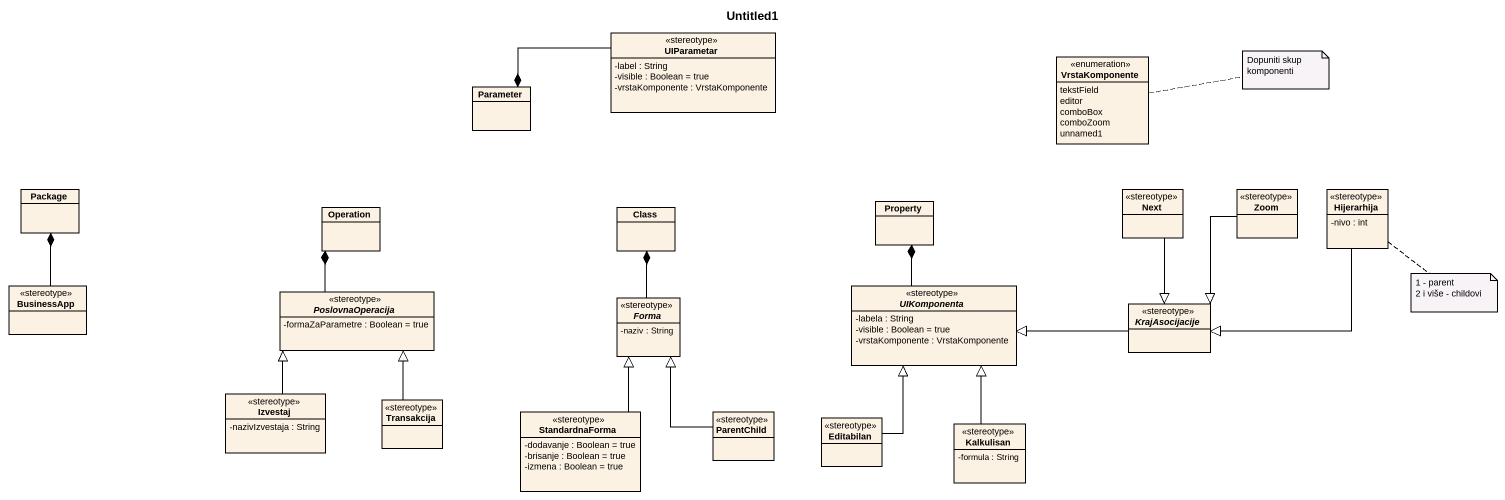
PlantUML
@startuml
title Untitled1
hide circle
hide empty members
skinparam classAttributeIconSize 0
class UIParametar <<stereotype>> {
  -label : String
  -visible : Boolean = true
  -vrstaKomponente : VrstaKomponente
}
class Parameter
enum VrstaKomponente {
  tekstField
  editor
  comboBox
  comboZoom
  unnamed1
}
class "Package" as Package_
class Operation
class "Class" as Class_
class Property
class Next <<stereotype>>
class Zoom <<stereotype>>
class Hijerarhija <<stereotype>> {
  -nivo : int
}
class BusinessApp <<stereotype>>
abstract class UIKomponenta <<stereotype>> {
  -labela : String
  -visible : Boolean = true
  -vrstaKomponente : VrstaKomponente
}
abstract class PoslovnaOperacija <<stereotype>> {
  -formaZaParametre : Boolean = true
}
abstract class Forma <<stereotype>> {
  -naziv : String
}
abstract class KrajAsocijacije <<stereotype>>
class Izvestaj <<stereotype>> {
  -nazivIzvestaja : String
}
class Transakcija <<stereotype>>
class StandardnaForma <<stereotype>> {
  -dodavanje : Boolean = true
  -brisanje : Boolean = true
  -izmena : Boolean = true
}
class ParentChild <<stereotype>>
class Editabilan <<stereotype>>
class Kalkulisan <<stereotype>> {
  -formula : String
}
UIParametar -left-* Parameter
Next --|> KrajAsocijacije
Zoom --|> KrajAsocijacije
Hijerarhija -left-|> KrajAsocijacije
BusinessApp -up-* Package_
UIKomponenta -up-* Property
PoslovnaOperacija -up-* Operation
Forma -up-* Class_
KrajAsocijacije -left-|> UIKomponenta
Izvestaj -up-|> PoslovnaOperacija
Transakcija -up-|> PoslovnaOperacija
StandardnaForma -up-|> Forma
ParentChild -up-|> Forma
Editabilan -up-|> UIKomponenta
Kalkulisan -up-|> UIKomponenta
note right of VrstaKomponente : Dopuniti skup komponenti
note bottom of Hijerarhija
  1 - parent
  2 i više - childovi
end note
@enduml
